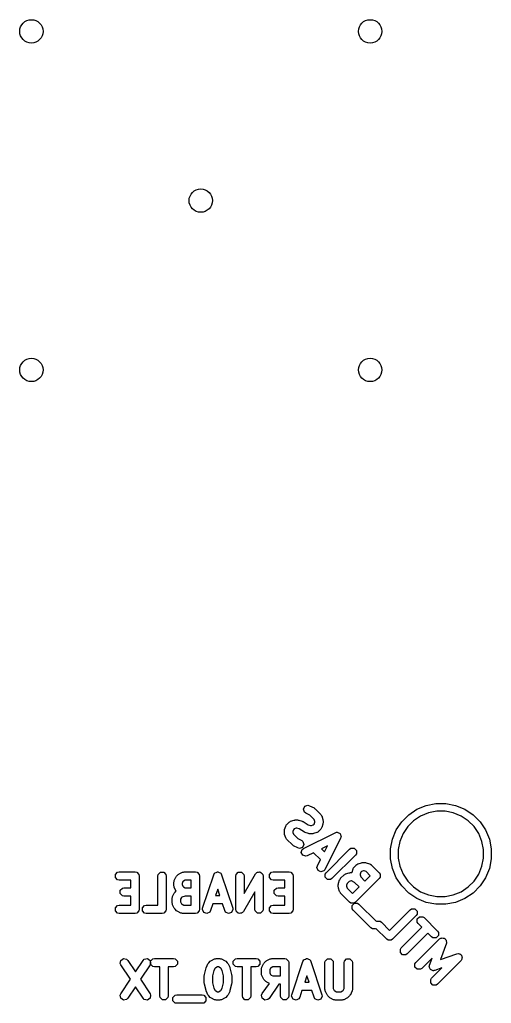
# Model space of a CAD drawing. Extents: x -2.52 to 2.01, y 0.39 to 3.93.
# Drawn here: x -2.037 to -1.758, y 3.344 to 3.925 of the extents above; entities that cross this region are included whole.
import ezdxf

# ---------------------------------------------------------------- set-up
doc = ezdxf.new("R2010")
doc.units = 0
doc.header["$MEASUREMENT"] = 0
doc.layers.add('BLACK', color=7, linetype='CONTINUOUS')

msp = doc.modelspace()

# ---------------------------------------------------------------- linework, layer by layer
at = {"layer": 'BLACK', "linetype": 'CONTINUOUS'}
for p, q in [((-1.86926, 3.45868), (-1.86842, 3.46037)), ((-1.86867, 3.45689), (-1.86926, 3.45868)), ((-1.86842, 3.46037), (-1.86663, 3.46096)), ((-1.86663, 3.46096), (-1.86571, 3.46071)), ((-1.86571, 3.46071), (-1.86306, 3.45938)), ((-1.86306, 3.45938), (-1.86274, 3.45914)), ((-1.86274, 3.45914), (-1.86242, 3.45892)), ((-1.86242, 3.45892), (-1.8591, 3.45561)), ((-1.80717, 3.45541), (-1.80229, 3.45867)), ((-1.80229, 3.45867), (-1.79687, 3.46092)), ((-1.79687, 3.46092), (-1.79112, 3.46206)), ((-1.79067, 3.45748), (-1.79554, 3.45651)), ((-1.79112, 3.46206), (-1.78526, 3.46206)), ((-1.78571, 3.45748), (-1.79067, 3.45748)), ((-1.78084, 3.45651), (-1.78571, 3.45748)), ((-1.78526, 3.46206), (-1.7795, 3.46092)), ((-1.7795, 3.46092), (-1.77408, 3.45867)), ((-1.77408, 3.45867), (-1.76921, 3.45541)), ((-1.8777, 3.45109), (-1.87736, 3.45128)), ((-1.87736, 3.45128), (-1.87703, 3.4515)), ((-1.87703, 3.4515), (-1.87697, 3.4515)), ((-1.87697, 3.4515), (-1.87687, 3.45156)), ((-1.87687, 3.45156), (-1.87488, 3.45222)), ((-1.87488, 3.45222), (-1.87449, 3.45227)), ((-1.87449, 3.45227), (-1.8741, 3.45235)), ((-1.8741, 3.45235), (-1.87277, 3.45235)), ((-1.87277, 3.45235), (-1.87239, 3.45227)), ((-1.87239, 3.45227), (-1.872, 3.45222)), ((-1.872, 3.45222), (-1.87001, 3.45156)), ((-1.87001, 3.45156), (-1.86977, 3.45143)), ((-1.86977, 3.45143), (-1.86952, 3.45134)), ((-1.86952, 3.45134), (-1.86644, 3.44949)), ((-1.86791, 3.45631), (-1.86867, 3.45689)), ((-1.86561, 3.45516), (-1.86791, 3.45631)), ((-1.86299, 3.45254), (-1.86561, 3.45516)), ((-1.86264, 3.45148), (-1.86299, 3.45254)), ((-1.86264, 3.45095), (-1.86264, 3.45148)), ((-1.8591, 3.45561), (-1.85903, 3.4555)), ((-1.85903, 3.4555), (-1.85898, 3.45548)), ((-1.85898, 3.45548), (-1.85879, 3.45514)), ((-1.85879, 3.45514), (-1.85857, 3.45481)), ((-1.85857, 3.45481), (-1.85857, 3.45475)), ((-1.85857, 3.45475), (-1.85851, 3.45465)), ((-1.85851, 3.45465), (-1.85785, 3.45266)), ((-1.85785, 3.45266), (-1.8578, 3.45227)), ((-1.8578, 3.45227), (-1.85772, 3.45188)), ((-1.85772, 3.45188), (-1.85772, 3.45055)), ((-1.81458, 3.44639), (-1.81132, 3.45127)), ((-1.81132, 3.45127), (-1.80717, 3.45541)), ((-1.80425, 3.45186), (-1.80776, 3.44835)), ((-1.80012, 3.45461), (-1.80425, 3.45186)), ((-1.79554, 3.45651), (-1.80012, 3.45461)), ((-1.77625, 3.45461), (-1.78084, 3.45651)), ((-1.77213, 3.45186), (-1.77625, 3.45461)), ((-1.76862, 3.44835), (-1.77213, 3.45186)), ((-1.76921, 3.45541), (-1.76506, 3.45127)), ((-1.76506, 3.45127), (-1.7618, 3.44639)), ((-1.88054, 3.44591), (-1.88046, 3.4463)), ((-1.88054, 3.44459), (-1.88054, 3.44591)), ((-1.88046, 3.4463), (-1.88041, 3.44669)), ((-1.88041, 3.44669), (-1.87975, 3.44868)), ((-1.87975, 3.44868), (-1.87969, 3.44879)), ((-1.87969, 3.44884), (-1.87947, 3.44917)), ((-1.87969, 3.44879), (-1.87969, 3.44884)), ((-1.87947, 3.44917), (-1.87927, 3.44951)), ((-1.87927, 3.44951), (-1.87922, 3.44954)), ((-1.87922, 3.44954), (-1.87915, 3.44964)), ((-1.87915, 3.44964), (-1.87783, 3.45097)), ((-1.87783, 3.45097), (-1.87772, 3.45104)), ((-1.87772, 3.45104), (-1.8777, 3.45109)), ((-1.87526, 3.44657), (-1.87562, 3.44551)), ((-1.87562, 3.44551), (-1.87562, 3.44499)), ((-1.87476, 3.44708), (-1.87526, 3.44657)), ((-1.8737, 3.44743), (-1.87476, 3.44708)), ((-1.87317, 3.44743), (-1.8737, 3.44743)), ((-1.87182, 3.44698), (-1.87317, 3.44743)), ((-1.86874, 3.44513), (-1.87182, 3.44698)), ((-1.86644, 3.44949), (-1.86508, 3.44904)), ((-1.86508, 3.44904), (-1.86456, 3.44904)), ((-1.86456, 3.44904), (-1.8635, 3.44939)), ((-1.8635, 3.44939), (-1.86299, 3.44989)), ((-1.86299, 3.44989), (-1.86264, 3.45095)), ((-1.86056, 3.44538), (-1.8609, 3.44518)), ((-1.86053, 3.44543), (-1.86056, 3.44538)), ((-1.86043, 3.4455), (-1.86053, 3.44543)), ((-1.8591, 3.44682), (-1.86043, 3.4455)), ((-1.85903, 3.44693), (-1.8591, 3.44682)), ((-1.85898, 3.44695), (-1.85903, 3.44693)), ((-1.85879, 3.4473), (-1.85898, 3.44695)), ((-1.85857, 3.44762), (-1.85879, 3.4473)), ((-1.85851, 3.44779), (-1.85857, 3.44768)), ((-1.85857, 3.44768), (-1.85857, 3.44762)), ((-1.85785, 3.44978), (-1.85851, 3.44779)), ((-1.8578, 3.45017), (-1.85785, 3.44978)), ((-1.85772, 3.45055), (-1.8578, 3.45017)), ((-1.81682, 3.44097), (-1.81458, 3.44639)), ((-1.80776, 3.44835), (-1.81052, 3.44422)), ((-1.76586, 3.44422), (-1.76862, 3.44835)), ((-1.7618, 3.44639), (-1.75956, 3.44097)), ((-1.88046, 3.4442), (-1.88054, 3.44459)), ((-1.88041, 3.44381), (-1.88046, 3.4442)), ((-1.87975, 3.44182), (-1.88041, 3.44381)), ((-1.87969, 3.44171), (-1.87975, 3.44182)), ((-1.87969, 3.44166), (-1.87969, 3.44171)), ((-1.87947, 3.44133), (-1.87969, 3.44166)), ((-1.87927, 3.44099), (-1.87947, 3.44133)), ((-1.87922, 3.44096), (-1.87927, 3.44099)), ((-1.87915, 3.44086), (-1.87922, 3.44096)), ((-1.87584, 3.43755), (-1.87915, 3.44086)), ((-1.87562, 3.44499), (-1.87526, 3.44393)), ((-1.87526, 3.44393), (-1.87264, 3.44131)), ((-1.87264, 3.44131), (-1.87035, 3.44016)), ((-1.87035, 3.44016), (-1.86959, 3.43957)), ((-1.86959, 3.43957), (-1.86899, 3.43779)), ((-1.86923, 3.43552), (-1.85067, 3.4448)), ((-1.86848, 3.44504), (-1.86874, 3.44513)), ((-1.86825, 3.4449), (-1.86848, 3.44504)), ((-1.86626, 3.44424), (-1.86825, 3.4449)), ((-1.86587, 3.44419), (-1.86626, 3.44424)), ((-1.86548, 3.44412), (-1.86587, 3.44419)), ((-1.86416, 3.44412), (-1.86548, 3.44412)), ((-1.86377, 3.44419), (-1.86416, 3.44412)), ((-1.86338, 3.44424), (-1.86377, 3.44419)), ((-1.86139, 3.4449), (-1.86338, 3.44424)), ((-1.86128, 3.44497), (-1.86139, 3.4449)), ((-1.86123, 3.44497), (-1.86128, 3.44497)), ((-1.8609, 3.44518), (-1.86123, 3.44497)), ((-1.84737, 3.4415), (-1.85665, 3.42294)), ((-1.85067, 3.4448), (-1.84975, 3.44505)), ((-1.84975, 3.44505), (-1.84957, 3.445)), ((-1.84957, 3.445), (-1.8494, 3.44505)), ((-1.8494, 3.44505), (-1.8487, 3.4447)), ((-1.8487, 3.4447), (-1.84796, 3.44446)), ((-1.84796, 3.44446), (-1.84788, 3.44429)), ((-1.84788, 3.44429), (-1.84772, 3.44421)), ((-1.84772, 3.44421), (-1.84747, 3.44347)), ((-1.84747, 3.44347), (-1.84712, 3.44277)), ((-1.84712, 3.44242), (-1.84737, 3.4415)), ((-1.84712, 3.44277), (-1.84718, 3.4426)), ((-1.84718, 3.4426), (-1.84712, 3.44242)), ((-1.81797, 3.43522), (-1.81682, 3.44097)), ((-1.81242, 3.43963), (-1.81339, 3.43477)), ((-1.81052, 3.44422), (-1.81242, 3.43963)), ((-1.76396, 3.43963), (-1.76586, 3.44422)), ((-1.76299, 3.43477), (-1.76396, 3.43963)), ((-1.75956, 3.44097), (-1.75841, 3.43522)), ((-1.87551, 3.43733), (-1.87584, 3.43755)), ((-1.8752, 3.43708), (-1.87551, 3.43733)), ((-1.87255, 3.43576), (-1.8752, 3.43708)), ((-1.87162, 3.43551), (-1.87255, 3.43576)), ((-1.86984, 3.4361), (-1.87162, 3.43551)), ((-1.87059, 3.43315), (-1.86999, 3.43493)), ((-1.86999, 3.43493), (-1.86923, 3.43552)), ((-1.86899, 3.43779), (-1.86984, 3.4361)), ((-1.85508, 3.4371), (-1.85868, 3.4353)), ((-1.85868, 3.4353), (-1.85688, 3.4335)), ((-1.85688, 3.4335), (-1.85508, 3.4371)), ((-1.85595, 3.42114), (-1.84203, 3.43506)), ((-1.84203, 3.43506), (-1.84124, 3.43559)), ((-1.84124, 3.43559), (-1.83935, 3.43559)), ((-1.83935, 3.43559), (-1.83802, 3.43426)), ((-1.83802, 3.43426), (-1.83802, 3.43238)), ((-1.81797, 3.43477), (-1.81797, 3.43522)), ((-1.81797, 3.42935), (-1.81797, 3.43477)), ((-1.81339, 3.43477), (-1.81339, 3.4298)), ((-1.76299, 3.4298), (-1.76299, 3.43477)), ((-1.75841, 3.43522), (-1.75841, 3.42935)), ((-1.86975, 3.43146), (-1.87059, 3.43315)), ((-1.86796, 3.43087), (-1.86975, 3.43146)), ((-1.86703, 3.43112), (-1.86796, 3.43087)), ((-1.86332, 3.43298), (-1.86703, 3.43112)), ((-1.8592, 3.42886), (-1.86332, 3.43298)), ((-1.86105, 3.42514), (-1.8592, 3.42886)), ((-1.83855, 3.43158), (-1.85247, 3.41766)), ((-1.83802, 3.43238), (-1.83855, 3.43158)), ((-1.81682, 3.4236), (-1.81797, 3.42935)), ((-1.81339, 3.4298), (-1.81242, 3.42493)), ((-1.76396, 3.42493), (-1.76299, 3.4298)), ((-1.75841, 3.42935), (-1.75956, 3.4236)), ((-1.86131, 3.42421), (-1.86105, 3.42514)), ((-1.86071, 3.42243), (-1.86131, 3.42421)), ((-1.85903, 3.42159), (-1.86071, 3.42243)), ((-1.85724, 3.42218), (-1.85903, 3.42159)), ((-1.85665, 3.42294), (-1.85724, 3.42218)), ((-1.84064, 3.4215), (-1.83998, 3.42349)), ((-1.83998, 3.42349), (-1.83992, 3.4236)), ((-1.83992, 3.42366), (-1.8397, 3.42398)), ((-1.83992, 3.4236), (-1.83992, 3.42366)), ((-1.8397, 3.42398), (-1.8395, 3.42433)), ((-1.8395, 3.42433), (-1.83945, 3.42435)), ((-1.83945, 3.42435), (-1.83938, 3.42445)), ((-1.83938, 3.42445), (-1.83806, 3.42578)), ((-1.83806, 3.42578), (-1.83796, 3.42585)), ((-1.83796, 3.42585), (-1.83793, 3.4259)), ((-1.83793, 3.4259), (-1.83759, 3.42609)), ((-1.83759, 3.42609), (-1.83726, 3.42631)), ((-1.83726, 3.42631), (-1.8372, 3.42631)), ((-1.8372, 3.42631), (-1.8371, 3.42637)), ((-1.8371, 3.42637), (-1.83511, 3.42704)), ((-1.83511, 3.42704), (-1.83472, 3.42709)), ((-1.83393, 3.42224), (-1.83499, 3.42189)), ((-1.83472, 3.42709), (-1.83433, 3.42716)), ((-1.83433, 3.42716), (-1.833, 3.42716)), ((-1.8334, 3.42224), (-1.83393, 3.42224)), ((-1.83234, 3.42189), (-1.8334, 3.42224)), ((-1.833, 3.42716), (-1.83262, 3.42709)), ((-1.83262, 3.42709), (-1.83223, 3.42704)), ((-1.83223, 3.42704), (-1.83024, 3.42637)), ((-1.83024, 3.42637), (-1.83013, 3.42631)), ((-1.83013, 3.42631), (-1.83007, 3.42631)), ((-1.83007, 3.42631), (-1.82975, 3.42609)), ((-1.82975, 3.42609), (-1.8294, 3.4259)), ((-1.8294, 3.4259), (-1.82938, 3.42585)), ((-1.82938, 3.42585), (-1.82928, 3.42578)), ((-1.82928, 3.42578), (-1.82464, 3.42114)), ((-1.81458, 3.41818), (-1.81682, 3.4236)), ((-1.81242, 3.42493), (-1.81052, 3.42035)), ((-1.76586, 3.42035), (-1.76396, 3.42493)), ((-1.75956, 3.4236), (-1.7618, 3.41818)), ((-1.98033, 3.42014), (-1.97899, 3.42147)), ((-1.98033, 3.41826), (-1.98033, 3.42014)), ((-1.97899, 3.41693), (-1.98033, 3.41826)), ((-1.97899, 3.42147), (-1.97805, 3.42166)), ((-1.97805, 3.41674), (-1.97899, 3.41693)), ((-1.97805, 3.42166), (-1.96868, 3.42166)), ((-1.97114, 3.41674), (-1.97805, 3.41674)), ((-1.97114, 3.41229), (-1.97114, 3.41674)), ((-1.96868, 3.42166), (-1.96774, 3.42147)), ((-1.96774, 3.42147), (-1.96641, 3.42014)), ((-1.96641, 3.42014), (-1.96622, 3.4192)), ((-1.96622, 3.4192), (-1.96622, 3.39952)), ((-1.9552, 3.4192), (-1.95502, 3.42014)), ((-1.9552, 3.40198), (-1.9552, 3.4192)), ((-1.95502, 3.42014), (-1.95368, 3.42147)), ((-1.95368, 3.42147), (-1.9518, 3.42147)), ((-1.9518, 3.42147), (-1.95047, 3.42014)), ((-1.95047, 3.42014), (-1.95028, 3.4192)), ((-1.95028, 3.4192), (-1.95028, 3.39952)), ((-1.94572, 3.41601), (-1.94564, 3.41639)), ((-1.94564, 3.41639), (-1.9456, 3.41643)), ((-1.9456, 3.41643), (-1.94557, 3.41655)), ((-1.94557, 3.41655), (-1.94463, 3.41843)), ((-1.94463, 3.41843), (-1.94439, 3.41874)), ((-1.94439, 3.41874), (-1.94417, 3.41907)), ((-1.94417, 3.41907), (-1.94323, 3.42)), ((-1.94323, 3.42), (-1.94291, 3.42022)), ((-1.94291, 3.42022), (-1.94259, 3.42046)), ((-1.94259, 3.42046), (-1.94072, 3.4214)), ((-1.94072, 3.4214), (-1.9406, 3.42143)), ((-1.9406, 3.42143), (-1.94056, 3.42147)), ((-1.94056, 3.42147), (-1.94017, 3.42155)), ((-1.94017, 3.42155), (-1.93979, 3.42165)), ((-1.93904, 3.41674), (-1.94004, 3.41624)), ((-1.93979, 3.42165), (-1.93974, 3.42164)), ((-1.93974, 3.42164), (-1.93962, 3.42166)), ((-1.93962, 3.42166), (-1.93306, 3.42166)), ((-1.93552, 3.41674), (-1.93904, 3.41674)), ((-1.93552, 3.41229), (-1.93552, 3.41674)), ((-1.93306, 3.42166), (-1.93212, 3.42147)), ((-1.93212, 3.42147), (-1.93078, 3.42014)), ((-1.93078, 3.42014), (-1.9306, 3.4192)), ((-1.9306, 3.4192), (-1.9306, 3.39952)), ((-1.92883, 3.40029), (-1.92227, 3.41998)), ((-1.92227, 3.41998), (-1.92179, 3.42081)), ((-1.92179, 3.42081), (-1.92163, 3.42089)), ((-1.92163, 3.42089), (-1.92155, 3.42106)), ((-1.92155, 3.42106), (-1.92081, 3.42131)), ((-1.92081, 3.42131), (-1.92011, 3.42165)), ((-1.92011, 3.42165), (-1.91993, 3.4216)), ((-1.91993, 3.4216), (-1.91976, 3.42165)), ((-1.91976, 3.42165), (-1.91906, 3.42131)), ((-1.91906, 3.42131), (-1.91832, 3.42106)), ((-1.91832, 3.42106), (-1.91824, 3.42089)), ((-1.91824, 3.42089), (-1.91808, 3.42081)), ((-1.91808, 3.42081), (-1.9176, 3.41998)), ((-1.9176, 3.41998), (-1.91104, 3.40029)), ((-1.90927, 3.4192), (-1.90908, 3.42014)), ((-1.90927, 3.39952), (-1.90927, 3.4192)), ((-1.90908, 3.42014), (-1.90775, 3.42147)), ((-1.90775, 3.42147), (-1.90587, 3.42147)), ((-1.90587, 3.42147), (-1.90454, 3.42014)), ((-1.90454, 3.42014), (-1.90435, 3.4192)), ((-1.90435, 3.40878), (-1.8977, 3.42042)), ((-1.90435, 3.4192), (-1.90435, 3.40878)), ((-1.8977, 3.42042), (-1.89707, 3.42115)), ((-1.89707, 3.42115), (-1.89674, 3.42123)), ((-1.89674, 3.42123), (-1.8965, 3.42147)), ((-1.8965, 3.42147), (-1.89587, 3.42147)), ((-1.89587, 3.42147), (-1.89525, 3.42164)), ((-1.89525, 3.42164), (-1.89496, 3.42147)), ((-1.89496, 3.42147), (-1.89462, 3.42147)), ((-1.89462, 3.42147), (-1.89417, 3.42102)), ((-1.89417, 3.42102), (-1.89362, 3.42071)), ((-1.89362, 3.42071), (-1.89353, 3.42038)), ((-1.89353, 3.42038), (-1.89329, 3.42014)), ((-1.89329, 3.42014), (-1.8931, 3.4192)), ((-1.8931, 3.4192), (-1.8931, 3.39952)), ((-1.8894, 3.42014), (-1.88807, 3.42147)), ((-1.8894, 3.41826), (-1.8894, 3.42014)), ((-1.88807, 3.41693), (-1.8894, 3.41826)), ((-1.88807, 3.42147), (-1.88713, 3.42166)), ((-1.88713, 3.41674), (-1.88807, 3.41693)), ((-1.88713, 3.42166), (-1.87775, 3.42166)), ((-1.88021, 3.41674), (-1.88713, 3.41674)), ((-1.88021, 3.41229), (-1.88021, 3.41674)), ((-1.87775, 3.42166), (-1.87681, 3.42147)), ((-1.87681, 3.42147), (-1.87548, 3.42014)), ((-1.87548, 3.42014), (-1.87529, 3.4192)), ((-1.87529, 3.4192), (-1.87529, 3.39952)), ((-1.85649, 3.42034), (-1.85595, 3.42114)), ((-1.85649, 3.41846), (-1.85649, 3.42034)), ((-1.85516, 3.41713), (-1.85649, 3.41846)), ((-1.85327, 3.41713), (-1.85516, 3.41713)), ((-1.85247, 3.41766), (-1.85327, 3.41713)), ((-1.84859, 3.41488), (-1.84793, 3.41686)), ((-1.84793, 3.41686), (-1.84787, 3.41697)), ((-1.84787, 3.41703), (-1.84765, 3.41736)), ((-1.84787, 3.41697), (-1.84787, 3.41703)), ((-1.84765, 3.41736), (-1.84746, 3.4177)), ((-1.84746, 3.4177), (-1.84741, 3.41772)), ((-1.84741, 3.41772), (-1.84734, 3.41783)), ((-1.84734, 3.41783), (-1.84535, 3.41981)), ((-1.84535, 3.41981), (-1.84525, 3.41988)), ((-1.84525, 3.41988), (-1.84522, 3.41993)), ((-1.84522, 3.41993), (-1.84488, 3.42013)), ((-1.84488, 3.42013), (-1.84455, 3.42035)), ((-1.84455, 3.42035), (-1.84449, 3.42035)), ((-1.84449, 3.42035), (-1.84439, 3.42041)), ((-1.84439, 3.42041), (-1.8424, 3.42107)), ((-1.8424, 3.42107), (-1.84201, 3.42112)), ((-1.84201, 3.42112), (-1.84162, 3.4212)), ((-1.84162, 3.4212), (-1.84068, 3.4212)), ((-1.84068, 3.4212), (-1.84064, 3.4215)), ((-1.82464, 3.41766), (-1.83855, 3.40374)), ((-1.83549, 3.42139), (-1.83585, 3.42033)), ((-1.83585, 3.42033), (-1.83585, 3.4198)), ((-1.83585, 3.4198), (-1.83549, 3.41874)), ((-1.83499, 3.42189), (-1.83549, 3.42139)), ((-1.83549, 3.41874), (-1.833, 3.41625)), ((-1.833, 3.41625), (-1.82986, 3.4194)), ((-1.82986, 3.4194), (-1.83234, 3.42189)), ((-1.82464, 3.42114), (-1.8241, 3.42034)), ((-1.8241, 3.41846), (-1.82464, 3.41766)), ((-1.8241, 3.42034), (-1.8241, 3.42034)), ((-1.8241, 3.42034), (-1.8241, 3.41846)), ((-1.81132, 3.4133), (-1.81458, 3.41818)), ((-1.81052, 3.42035), (-1.80776, 3.41622)), ((-1.76862, 3.41622), (-1.76586, 3.42035)), ((-1.7618, 3.41818), (-1.76506, 3.4133)), ((-1.97751, 3.41077), (-1.97618, 3.4121)), ((-1.97751, 3.40888), (-1.97751, 3.41077)), ((-1.97618, 3.4121), (-1.97524, 3.41229)), ((-1.97524, 3.41229), (-1.97114, 3.41229)), ((-1.94583, 3.41545), (-1.94581, 3.41557)), ((-1.94583, 3.41358), (-1.94583, 3.41545)), ((-1.94581, 3.41346), (-1.94583, 3.41358)), ((-1.94582, 3.41563), (-1.94572, 3.41601)), ((-1.94581, 3.41557), (-1.94582, 3.41563)), ((-1.94582, 3.4134), (-1.94581, 3.41346)), ((-1.94572, 3.41302), (-1.94582, 3.4134)), ((-1.94564, 3.41263), (-1.94572, 3.41302)), ((-1.9456, 3.41259), (-1.94564, 3.41263)), ((-1.94557, 3.41248), (-1.9456, 3.41259)), ((-1.94463, 3.4106), (-1.94557, 3.41248)), ((-1.94444, 3.41036), (-1.94463, 3.4106)), ((-1.94041, 3.41587), (-1.94091, 3.41487)), ((-1.94091, 3.41487), (-1.94091, 3.41416)), ((-1.94091, 3.41416), (-1.94041, 3.41316)), ((-1.94004, 3.41624), (-1.94041, 3.41587)), ((-1.94041, 3.41316), (-1.94004, 3.41279)), ((-1.94004, 3.41279), (-1.93904, 3.41229)), ((-1.93904, 3.41229), (-1.93552, 3.41229)), ((-1.91993, 3.41142), (-1.92121, 3.4076)), ((-1.91866, 3.4076), (-1.91993, 3.41142)), ((-1.88659, 3.41077), (-1.88526, 3.4121)), ((-1.88659, 3.40888), (-1.88659, 3.41077)), ((-1.88526, 3.4121), (-1.88431, 3.41229)), ((-1.88431, 3.41229), (-1.88021, 3.41229)), ((-1.84872, 3.4141), (-1.84864, 3.41448)), ((-1.84872, 3.41277), (-1.84872, 3.4141)), ((-1.84864, 3.41239), (-1.84872, 3.41277)), ((-1.84864, 3.41448), (-1.84859, 3.41488)), ((-1.84859, 3.41199), (-1.84864, 3.41239)), ((-1.84793, 3.41001), (-1.84859, 3.41199)), ((-1.84345, 3.41476), (-1.8438, 3.4137)), ((-1.8438, 3.4137), (-1.8438, 3.41317)), ((-1.8438, 3.41317), (-1.84345, 3.41211)), ((-1.84228, 3.41592), (-1.84345, 3.41476)), ((-1.84345, 3.41211), (-1.84029, 3.40896)), ((-1.84122, 3.41628), (-1.84228, 3.41592)), ((-1.84088, 3.41628), (-1.84122, 3.41628)), ((-1.8391, 3.41539), (-1.84088, 3.41628)), ((-1.84029, 3.40896), (-1.83648, 3.41277)), ((-1.83648, 3.41277), (-1.8391, 3.41539)), ((-1.80717, 3.40915), (-1.81132, 3.4133)), ((-1.80776, 3.41622), (-1.80425, 3.41271)), ((-1.80425, 3.41271), (-1.80012, 3.40995)), ((-1.77625, 3.40995), (-1.77213, 3.41271)), ((-1.77213, 3.41271), (-1.76862, 3.41622)), ((-1.76506, 3.4133), (-1.76921, 3.40915)), ((-1.97618, 3.40755), (-1.97751, 3.40888)), ((-1.97524, 3.40737), (-1.97618, 3.40755)), ((-1.97114, 3.40737), (-1.97524, 3.40737)), ((-1.97114, 3.40198), (-1.97114, 3.40737)), ((-1.94677, 3.40608), (-1.94674, 3.4062)), ((-1.94677, 3.40326), (-1.94677, 3.40608)), ((-1.94676, 3.40625), (-1.94666, 3.40663)), ((-1.94674, 3.4062), (-1.94676, 3.40625)), ((-1.94666, 3.40663), (-1.94658, 3.40702)), ((-1.94658, 3.40702), (-1.94654, 3.40706)), ((-1.94654, 3.40706), (-1.94651, 3.40718)), ((-1.94651, 3.40718), (-1.94557, 3.40905)), ((-1.94557, 3.40905), (-1.94533, 3.40936)), ((-1.94533, 3.40936), (-1.94511, 3.40969)), ((-1.94511, 3.40969), (-1.94444, 3.41036)), ((-1.94135, 3.40649), (-1.94185, 3.4055)), ((-1.94185, 3.4055), (-1.94185, 3.40385)), ((-1.9411, 3.40674), (-1.94135, 3.40649)), ((-1.93922, 3.40737), (-1.9411, 3.40674)), ((-1.93552, 3.40737), (-1.93922, 3.40737)), ((-1.93552, 3.40198), (-1.93552, 3.40737)), ((-1.92121, 3.4076), (-1.91866, 3.4076)), ((-1.89802, 3.40993), (-1.90467, 3.39829)), ((-1.89802, 3.39952), (-1.89802, 3.40993)), ((-1.88526, 3.40755), (-1.88659, 3.40888)), ((-1.88431, 3.40737), (-1.88526, 3.40755)), ((-1.88021, 3.40737), (-1.88431, 3.40737)), ((-1.88021, 3.40198), (-1.88021, 3.40737)), ((-1.84787, 3.4099), (-1.84793, 3.41001)), ((-1.84787, 3.40984), (-1.84787, 3.4099)), ((-1.84765, 3.40951), (-1.84787, 3.40984)), ((-1.84746, 3.40917), (-1.84765, 3.40951)), ((-1.84741, 3.40915), (-1.84746, 3.40917)), ((-1.84734, 3.40904), (-1.84741, 3.40915)), ((-1.84203, 3.40374), (-1.84734, 3.40904)), ((-1.80229, 3.4059), (-1.80717, 3.40915)), ((-1.79687, 3.40365), (-1.80229, 3.4059)), ((-1.80012, 3.40995), (-1.79554, 3.40805)), ((-1.79554, 3.40805), (-1.79067, 3.40709)), ((-1.79067, 3.40709), (-1.78571, 3.40709)), ((-1.78571, 3.40709), (-1.78084, 3.40805)), ((-1.78084, 3.40805), (-1.77625, 3.40995)), ((-1.77408, 3.4059), (-1.7795, 3.40365)), ((-1.76921, 3.40915), (-1.77408, 3.4059)), ((-1.98033, 3.40046), (-1.97899, 3.40179)), ((-1.98033, 3.39857), (-1.98033, 3.40046)), ((-1.97899, 3.40179), (-1.97805, 3.40198)), ((-1.97805, 3.40198), (-1.97114, 3.40198)), ((-1.96622, 3.39952), (-1.96641, 3.39857)), ((-1.96439, 3.40046), (-1.96306, 3.40179)), ((-1.96439, 3.39857), (-1.96439, 3.40046)), ((-1.96306, 3.40179), (-1.96212, 3.40198)), ((-1.96212, 3.40198), (-1.9552, 3.40198)), ((-1.95028, 3.39952), (-1.95047, 3.39857)), ((-1.94674, 3.40314), (-1.94677, 3.40326)), ((-1.94676, 3.40309), (-1.94674, 3.40314)), ((-1.94666, 3.40271), (-1.94676, 3.40309)), ((-1.94658, 3.40232), (-1.94666, 3.40271)), ((-1.94654, 3.40228), (-1.94658, 3.40232)), ((-1.94651, 3.40216), (-1.94654, 3.40228)), ((-1.94557, 3.40029), (-1.94651, 3.40216)), ((-1.94533, 3.39998), (-1.94557, 3.40029)), ((-1.94511, 3.39965), (-1.94533, 3.39998)), ((-1.94417, 3.39871), (-1.94511, 3.39965)), ((-1.94185, 3.40385), (-1.94135, 3.40285)), ((-1.94135, 3.40285), (-1.94097, 3.40248)), ((-1.94097, 3.40248), (-1.93998, 3.40198)), ((-1.93998, 3.40198), (-1.93552, 3.40198)), ((-1.9306, 3.39952), (-1.93078, 3.39857)), ((-1.92895, 3.39934), (-1.92883, 3.40029)), ((-1.92811, 3.39766), (-1.92895, 3.39934)), ((-1.92285, 3.40268), (-1.92416, 3.39874)), ((-1.91702, 3.40268), (-1.92285, 3.40268)), ((-1.91571, 3.39874), (-1.91702, 3.40268)), ((-1.91092, 3.39934), (-1.91176, 3.39766)), ((-1.91104, 3.40029), (-1.91092, 3.39934)), ((-1.90908, 3.39857), (-1.90927, 3.39952)), ((-1.89784, 3.39857), (-1.89802, 3.39952)), ((-1.8931, 3.39952), (-1.89329, 3.39857)), ((-1.8894, 3.40046), (-1.88807, 3.40179)), ((-1.8894, 3.39857), (-1.8894, 3.40046)), ((-1.88807, 3.40179), (-1.88713, 3.40198)), ((-1.88713, 3.40198), (-1.88021, 3.40198)), ((-1.87529, 3.39952), (-1.87548, 3.39857)), ((-1.84124, 3.40321), (-1.84203, 3.40374)), ((-1.83935, 3.40321), (-1.84124, 3.40321)), ((-1.84058, 3.40178), (-1.83925, 3.40311)), ((-1.84058, 3.3999), (-1.84058, 3.40178)), ((-1.84005, 3.3991), (-1.84058, 3.3999)), ((-1.82944, 3.3885), (-1.84005, 3.3991)), ((-1.83855, 3.40374), (-1.83935, 3.40321)), ((-1.83925, 3.40311), (-1.83736, 3.40311)), ((-1.83736, 3.40311), (-1.83657, 3.40258)), ((-1.83657, 3.40258), (-1.82624, 3.39226)), ((-1.81842, 3.38709), (-1.80624, 3.39927)), ((-1.80624, 3.39927), (-1.80544, 3.3998)), ((-1.80544, 3.3998), (-1.80356, 3.3998)), ((-1.80356, 3.3998), (-1.80223, 3.39847)), ((-1.79112, 3.40251), (-1.79687, 3.40365)), ((-1.78526, 3.40251), (-1.79112, 3.40251)), ((-1.7795, 3.40365), (-1.78526, 3.40251)), ((-1.97899, 3.39724), (-1.98033, 3.39857)), ((-1.97805, 3.39705), (-1.97899, 3.39724)), ((-1.96868, 3.39705), (-1.97805, 3.39705)), ((-1.96774, 3.39724), (-1.96868, 3.39705)), ((-1.96641, 3.39857), (-1.96774, 3.39724)), ((-1.96306, 3.39724), (-1.96439, 3.39857)), ((-1.96212, 3.39705), (-1.96306, 3.39724)), ((-1.95274, 3.39705), (-1.96212, 3.39705)), ((-1.9518, 3.39724), (-1.95274, 3.39705)), ((-1.95047, 3.39857), (-1.9518, 3.39724)), ((-1.94384, 3.39849), (-1.94417, 3.39871)), ((-1.94353, 3.39825), (-1.94384, 3.39849)), ((-1.94166, 3.39731), (-1.94353, 3.39825)), ((-1.94154, 3.39728), (-1.94166, 3.39731)), ((-1.9415, 3.39724), (-1.94154, 3.39728)), ((-1.94111, 3.39717), (-1.9415, 3.39724)), ((-1.94073, 3.39706), (-1.94111, 3.39717)), ((-1.94068, 3.39708), (-1.94073, 3.39706)), ((-1.94056, 3.39705), (-1.94068, 3.39708)), ((-1.93306, 3.39705), (-1.94056, 3.39705)), ((-1.93212, 3.39724), (-1.93306, 3.39705)), ((-1.93078, 3.39857), (-1.93212, 3.39724)), ((-1.92632, 3.39706), (-1.92811, 3.39766)), ((-1.92464, 3.3979), (-1.92632, 3.39706)), ((-1.92416, 3.39874), (-1.92464, 3.3979)), ((-1.91523, 3.3979), (-1.91571, 3.39874)), ((-1.91355, 3.39706), (-1.91523, 3.3979)), ((-1.91176, 3.39766), (-1.91355, 3.39706)), ((-1.90885, 3.39833), (-1.90908, 3.39857)), ((-1.90876, 3.39801), (-1.90885, 3.39833)), ((-1.9082, 3.39769), (-1.90876, 3.39801)), ((-1.90775, 3.39724), (-1.9082, 3.39769)), ((-1.90741, 3.39724), (-1.90775, 3.39724)), ((-1.90712, 3.39707), (-1.90741, 3.39724)), ((-1.90651, 3.39724), (-1.90712, 3.39707)), ((-1.90587, 3.39724), (-1.90651, 3.39724)), ((-1.90563, 3.39748), (-1.90587, 3.39724)), ((-1.9053, 3.39757), (-1.90563, 3.39748)), ((-1.90467, 3.39829), (-1.9053, 3.39757)), ((-1.8965, 3.39724), (-1.89784, 3.39857)), ((-1.89462, 3.39724), (-1.8965, 3.39724)), ((-1.89329, 3.39857), (-1.89462, 3.39724)), ((-1.88807, 3.39724), (-1.8894, 3.39857)), ((-1.88713, 3.39705), (-1.88807, 3.39724)), ((-1.87775, 3.39705), (-1.88713, 3.39705)), ((-1.87681, 3.39724), (-1.87775, 3.39705)), ((-1.87548, 3.39857), (-1.87681, 3.39724)), ((-1.80276, 3.39579), (-1.81668, 3.38187)), ((-1.80223, 3.39659), (-1.80276, 3.39579)), ((-1.80223, 3.39847), (-1.80223, 3.39659)), ((-1.80214, 3.39383), (-1.8008, 3.39516)), ((-1.80214, 3.39195), (-1.80214, 3.39383)), ((-1.8008, 3.39516), (-1.79892, 3.39516)), ((-1.79892, 3.39516), (-1.79812, 3.39463)), ((-1.79812, 3.39463), (-1.79017, 3.38667)), ((-1.82864, 3.38796), (-1.82944, 3.3885)), ((-1.82676, 3.38796), (-1.82864, 3.38796)), ((-1.82651, 3.38821), (-1.82676, 3.38796)), ((-1.82016, 3.38187), (-1.82651, 3.38821)), ((-1.82624, 3.39226), (-1.82599, 3.39251)), ((-1.82599, 3.39251), (-1.82411, 3.39251)), ((-1.82411, 3.39251), (-1.82331, 3.39198)), ((-1.82331, 3.39198), (-1.81842, 3.38709)), ((-1.81154, 3.37673), (-1.79936, 3.38891)), ((-1.8016, 3.39115), (-1.80214, 3.39195)), ((-1.79936, 3.38891), (-1.8016, 3.39115)), ((-1.81936, 3.38133), (-1.82016, 3.38187)), ((-1.81668, 3.38187), (-1.81748, 3.38133)), ((-1.79589, 3.38543), (-1.80806, 3.37325)), ((-1.80293, 3.36811), (-1.78901, 3.38203)), ((-1.79365, 3.38319), (-1.79589, 3.38543)), ((-1.79285, 3.38266), (-1.79365, 3.38319)), ((-1.79097, 3.38266), (-1.79285, 3.38266)), ((-1.78963, 3.38399), (-1.79097, 3.38266)), ((-1.79017, 3.38667), (-1.78963, 3.38587)), ((-1.78963, 3.38587), (-1.78963, 3.38399)), ((-1.78901, 3.38203), (-1.78821, 3.38257)), ((-1.78821, 3.38257), (-1.78777, 3.38257)), ((-1.78777, 3.38257), (-1.78738, 3.38275)), ((-1.78738, 3.38275), (-1.78687, 3.38257)), ((-1.78687, 3.38257), (-1.78633, 3.38257)), ((-1.78633, 3.38257), (-1.78602, 3.38226)), ((-1.78602, 3.38226), (-1.78561, 3.38211)), ((-1.78561, 3.38211), (-1.78538, 3.38162)), ((-1.78538, 3.38162), (-1.78499, 3.38123)), ((-1.81748, 3.38133), (-1.81936, 3.38133)), ((-1.81748, 3.38133), (-1.81748, 3.38133)), ((-1.81208, 3.37593), (-1.81154, 3.37673)), ((-1.81208, 3.37405), (-1.81208, 3.37593)), ((-1.78496, 3.37945), (-1.78846, 3.36983)), ((-1.78499, 3.38123), (-1.78499, 3.3808)), ((-1.78499, 3.3808), (-1.78481, 3.3804)), ((-1.78481, 3.3804), (-1.78496, 3.37945)), ((-1.9771, 3.36939), (-1.97553, 3.37043)), ((-1.97553, 3.37043), (-1.97368, 3.37006)), ((-1.97368, 3.37006), (-1.97301, 3.36938)), ((-1.96398, 3.36938), (-1.9633, 3.37006)), ((-1.9633, 3.37006), (-1.96145, 3.37043)), ((-1.96145, 3.37043), (-1.95988, 3.36939)), ((-1.95952, 3.36896), (-1.95818, 3.37029)), ((-1.95818, 3.37029), (-1.95724, 3.37048)), ((-1.95724, 3.37048), (-1.94599, 3.37048)), ((-1.94599, 3.37048), (-1.94505, 3.37029)), ((-1.94505, 3.37029), (-1.94372, 3.36896)), ((-1.92366, 3.36928), (-1.92178, 3.37022)), ((-1.92178, 3.37022), (-1.92167, 3.37025)), ((-1.92167, 3.37025), (-1.92163, 3.37029)), ((-1.92163, 3.37029), (-1.92124, 3.37037)), ((-1.92124, 3.37037), (-1.92086, 3.37047)), ((-1.92086, 3.37047), (-1.92081, 3.37046)), ((-1.92081, 3.37046), (-1.92068, 3.37048)), ((-1.92068, 3.37048), (-1.91881, 3.37048)), ((-1.91881, 3.37048), (-1.91869, 3.37046)), ((-1.91869, 3.37046), (-1.91864, 3.37047)), ((-1.91864, 3.37047), (-1.91826, 3.37037)), ((-1.91826, 3.37037), (-1.91787, 3.37029)), ((-1.91787, 3.37029), (-1.91783, 3.37025)), ((-1.91783, 3.37025), (-1.91771, 3.37022)), ((-1.91771, 3.37022), (-1.91583, 3.36928)), ((-1.91077, 3.36896), (-1.90944, 3.37029)), ((-1.90944, 3.37029), (-1.9085, 3.37048)), ((-1.9085, 3.37048), (-1.89725, 3.37048)), ((-1.89725, 3.37048), (-1.89631, 3.37029)), ((-1.89631, 3.37029), (-1.89498, 3.36896)), ((-1.89085, 3.36928), (-1.88898, 3.37022)), ((-1.88898, 3.37022), (-1.88886, 3.37025)), ((-1.88886, 3.37025), (-1.88882, 3.37029)), ((-1.88882, 3.37029), (-1.88843, 3.37037)), ((-1.88843, 3.37037), (-1.88805, 3.37047)), ((-1.88805, 3.37047), (-1.888, 3.37046)), ((-1.888, 3.37046), (-1.88788, 3.37048)), ((-1.88788, 3.37048), (-1.88038, 3.37048)), ((-1.88038, 3.37048), (-1.87944, 3.37029)), ((-1.87944, 3.37029), (-1.8781, 3.36896)), ((-1.86895, 3.36971), (-1.86887, 3.36988)), ((-1.86887, 3.36988), (-1.86813, 3.37012)), ((-1.86813, 3.37012), (-1.86743, 3.37047)), ((-1.86743, 3.37047), (-1.86725, 3.37042)), ((-1.86725, 3.37042), (-1.86708, 3.37047)), ((-1.86708, 3.37047), (-1.86638, 3.37012)), ((-1.86638, 3.37012), (-1.86564, 3.36988)), ((-1.86564, 3.36988), (-1.86556, 3.36971)), ((-1.8564, 3.36896), (-1.85507, 3.37029)), ((-1.85507, 3.37029), (-1.85319, 3.37029)), ((-1.85319, 3.37029), (-1.85186, 3.36896)), ((-1.84515, 3.36896), (-1.84382, 3.37029)), ((-1.84382, 3.37029), (-1.84194, 3.37029)), ((-1.84194, 3.37029), (-1.84061, 3.36896)), ((-1.81075, 3.37272), (-1.81208, 3.37405)), ((-1.80886, 3.37272), (-1.81075, 3.37272)), ((-1.80806, 3.37325), (-1.80886, 3.37272)), ((-1.79337, 3.37071), (-1.79945, 3.36463)), ((-1.79488, 3.36655), (-1.79337, 3.37071)), ((-1.78846, 3.36983), (-1.77883, 3.37333)), ((-1.77883, 3.37333), (-1.77788, 3.37347)), ((-1.77788, 3.37347), (-1.77748, 3.37329)), ((-1.77748, 3.37329), (-1.77705, 3.37329)), ((-1.77705, 3.37329), (-1.77666, 3.3729)), ((-1.77666, 3.3729), (-1.77617, 3.37268)), ((-1.77572, 3.37007), (-1.77625, 3.36927)), ((-1.77617, 3.37268), (-1.77602, 3.37226)), ((-1.77602, 3.37226), (-1.77572, 3.37196)), ((-1.77572, 3.37196), (-1.77572, 3.37141)), ((-1.77572, 3.37141), (-1.77553, 3.37091)), ((-1.77553, 3.37091), (-1.77572, 3.37051)), ((-1.77572, 3.37051), (-1.77572, 3.37007)), ((-1.97747, 3.36754), (-1.9771, 3.36939)), ((-1.9771, 3.36665), (-1.97747, 3.36754)), ((-1.97145, 3.35818), (-1.9771, 3.36665)), ((-1.97301, 3.36938), (-1.96849, 3.36261)), ((-1.96849, 3.36261), (-1.96398, 3.36938)), ((-1.95988, 3.36665), (-1.96553, 3.35818)), ((-1.95988, 3.36939), (-1.95952, 3.36754)), ((-1.95952, 3.36754), (-1.95988, 3.36665)), ((-1.95952, 3.36754), (-1.95952, 3.36896)), ((-1.95952, 3.36708), (-1.95952, 3.36754)), ((-1.95818, 3.36575), (-1.95952, 3.36708)), ((-1.95724, 3.36556), (-1.95818, 3.36575)), ((-1.95408, 3.36556), (-1.95724, 3.36556)), ((-1.95408, 3.34833), (-1.95408, 3.36556)), ((-1.94599, 3.36556), (-1.94916, 3.36556)), ((-1.94916, 3.36556), (-1.94916, 3.34833)), ((-1.94505, 3.36575), (-1.94599, 3.36556)), ((-1.94372, 3.36708), (-1.94505, 3.36575)), ((-1.94372, 3.36896), (-1.94372, 3.36708)), ((-1.92776, 3.36112), (-1.92682, 3.36487)), ((-1.92682, 3.36487), (-1.92671, 3.36511)), ((-1.92671, 3.36511), (-1.92663, 3.36537)), ((-1.92663, 3.36537), (-1.9257, 3.36724)), ((-1.9257, 3.36724), (-1.92546, 3.36756)), ((-1.92546, 3.36756), (-1.92524, 3.36788)), ((-1.92524, 3.36788), (-1.9243, 3.36882)), ((-1.9243, 3.36882), (-1.92397, 3.36904)), ((-1.92397, 3.36904), (-1.92366, 3.36928)), ((-1.92147, 3.36469), (-1.92211, 3.36341)), ((-1.9211, 3.36506), (-1.92147, 3.36469)), ((-1.9201, 3.36556), (-1.9211, 3.36506)), ((-1.91939, 3.36556), (-1.9201, 3.36556)), ((-1.91839, 3.36506), (-1.91939, 3.36556)), ((-1.91802, 3.36469), (-1.91839, 3.36506)), ((-1.91738, 3.36341), (-1.91802, 3.36469)), ((-1.91583, 3.36928), (-1.91552, 3.36904)), ((-1.91552, 3.36904), (-1.91519, 3.36882)), ((-1.91519, 3.36882), (-1.91426, 3.36788)), ((-1.91426, 3.36788), (-1.91404, 3.36756)), ((-1.91404, 3.36756), (-1.9138, 3.36724)), ((-1.9138, 3.36724), (-1.91286, 3.36537)), ((-1.91286, 3.36537), (-1.91279, 3.36511)), ((-1.91279, 3.36511), (-1.91267, 3.36487)), ((-1.91267, 3.36487), (-1.91174, 3.36112)), ((-1.91077, 3.36708), (-1.91077, 3.36896)), ((-1.90944, 3.36575), (-1.91077, 3.36708)), ((-1.9085, 3.36556), (-1.90944, 3.36575)), ((-1.90533, 3.36556), (-1.9085, 3.36556)), ((-1.90533, 3.34833), (-1.90533, 3.36556)), ((-1.89725, 3.36556), (-1.90041, 3.36556)), ((-1.90041, 3.36556), (-1.90041, 3.34833)), ((-1.89631, 3.36575), (-1.89725, 3.36556)), ((-1.89498, 3.36708), (-1.89631, 3.36575)), ((-1.89498, 3.36896), (-1.89498, 3.36708)), ((-1.89409, 3.36427), (-1.89406, 3.36439)), ((-1.89409, 3.36146), (-1.89409, 3.36427)), ((-1.89408, 3.36444), (-1.89398, 3.36482)), ((-1.89406, 3.36439), (-1.89408, 3.36444)), ((-1.89398, 3.36482), (-1.8939, 3.36521)), ((-1.8939, 3.36521), (-1.89386, 3.36525)), ((-1.89386, 3.36525), (-1.89383, 3.36537)), ((-1.89383, 3.36537), (-1.89289, 3.36724)), ((-1.89289, 3.36724), (-1.89265, 3.36756)), ((-1.89265, 3.36756), (-1.89243, 3.36788)), ((-1.89243, 3.36788), (-1.89149, 3.36882)), ((-1.89149, 3.36882), (-1.89116, 3.36904)), ((-1.89116, 3.36904), (-1.89085, 3.36928)), ((-1.88867, 3.36469), (-1.88916, 3.36369)), ((-1.88829, 3.36506), (-1.88867, 3.36469)), ((-1.8873, 3.36556), (-1.88829, 3.36506)), ((-1.88284, 3.36556), (-1.8873, 3.36556)), ((-1.88284, 3.36017), (-1.88284, 3.36556)), ((-1.8781, 3.36896), (-1.87792, 3.36802)), ((-1.87792, 3.36802), (-1.87792, 3.34833)), ((-1.87615, 3.34911), (-1.86959, 3.3688)), ((-1.86959, 3.3688), (-1.86911, 3.36963)), ((-1.86911, 3.36963), (-1.86895, 3.36971)), ((-1.86556, 3.36971), (-1.86539, 3.36963)), ((-1.86539, 3.36963), (-1.86492, 3.3688)), ((-1.86492, 3.3688), (-1.85836, 3.34911)), ((-1.85659, 3.36802), (-1.8564, 3.36896)), ((-1.85659, 3.35208), (-1.85659, 3.36802)), ((-1.85186, 3.36896), (-1.85167, 3.36802)), ((-1.85167, 3.36802), (-1.85167, 3.35266)), ((-1.84534, 3.36802), (-1.84515, 3.36896)), ((-1.84534, 3.35266), (-1.84534, 3.36802)), ((-1.84061, 3.36896), (-1.84042, 3.36802)), ((-1.84042, 3.36802), (-1.84042, 3.35208)), ((-1.80346, 3.36732), (-1.80293, 3.36811)), ((-1.80346, 3.36543), (-1.80346, 3.36732)), ((-1.80213, 3.3641), (-1.80346, 3.36543)), ((-1.80025, 3.3641), (-1.80213, 3.3641)), ((-1.79945, 3.36463), (-1.80025, 3.3641)), ((-1.79503, 3.36582), (-1.79498, 3.36593)), ((-1.79501, 3.36575), (-1.79503, 3.36582)), ((-1.79503, 3.3656), (-1.79501, 3.36575)), ((-1.79467, 3.36484), (-1.79503, 3.3656)), ((-1.79498, 3.36593), (-1.79488, 3.36655)), ((-1.79439, 3.36405), (-1.79467, 3.36484)), ((-1.79428, 3.364), (-1.79439, 3.36405)), ((-1.79423, 3.3639), (-1.79428, 3.364)), ((-1.79365, 3.35883), (-1.78757, 3.36491)), ((-1.78757, 3.36491), (-1.79173, 3.3634)), ((-1.77625, 3.36927), (-1.79017, 3.35535)), ((-1.92783, 3.36052), (-1.92777, 3.36082)), ((-1.92783, 3.35583), (-1.92783, 3.36052)), ((-1.92777, 3.36082), (-1.92776, 3.36112)), ((-1.92211, 3.36341), (-1.92291, 3.36022)), ((-1.92291, 3.36022), (-1.92291, 3.35614)), ((-1.91658, 3.36022), (-1.91738, 3.36341)), ((-1.91658, 3.35614), (-1.91658, 3.36022)), ((-1.91174, 3.36112), (-1.91172, 3.36082)), ((-1.91172, 3.36082), (-1.91166, 3.36052)), ((-1.91166, 3.36052), (-1.91166, 3.35583)), ((-1.89406, 3.36134), (-1.89409, 3.36146)), ((-1.89408, 3.36128), (-1.89406, 3.36134)), ((-1.89398, 3.3609), (-1.89408, 3.36128)), ((-1.8939, 3.36052), (-1.89398, 3.3609)), ((-1.89386, 3.36048), (-1.8939, 3.36052)), ((-1.89383, 3.36036), (-1.89386, 3.36048)), ((-1.89289, 3.35848), (-1.89383, 3.36036)), ((-1.89265, 3.35817), (-1.89289, 3.35848)), ((-1.88916, 3.36369), (-1.88916, 3.36204)), ((-1.88916, 3.36204), (-1.88867, 3.36104)), ((-1.88867, 3.36104), (-1.88829, 3.36067)), ((-1.88829, 3.36067), (-1.8873, 3.36017)), ((-1.8873, 3.36017), (-1.88284, 3.36017)), ((-1.86725, 3.36024), (-1.86853, 3.35642)), ((-1.86598, 3.35642), (-1.86725, 3.36024)), ((-1.79344, 3.36361), (-1.79423, 3.3639)), ((-1.79418, 3.35804), (-1.79365, 3.35883)), ((-1.79268, 3.36325), (-1.79344, 3.36361)), ((-1.79253, 3.36328), (-1.79268, 3.36325)), ((-1.79246, 3.36325), (-1.79253, 3.36328)), ((-1.79236, 3.3633), (-1.79246, 3.36325)), ((-1.79173, 3.3634), (-1.79236, 3.3633)), ((-1.9771, 3.3497), (-1.97145, 3.35818)), ((-1.96849, 3.35374), (-1.97301, 3.34697)), ((-1.96398, 3.34697), (-1.96849, 3.35374)), ((-1.96553, 3.35818), (-1.95988, 3.3497)), ((-1.92777, 3.35554), (-1.92783, 3.35583)), ((-1.92776, 3.35524), (-1.92777, 3.35554)), ((-1.92682, 3.35149), (-1.92776, 3.35524)), ((-1.92291, 3.35614), (-1.92211, 3.35294)), ((-1.92211, 3.35294), (-1.92147, 3.35167)), ((-1.91802, 3.35167), (-1.91738, 3.35294)), ((-1.91738, 3.35294), (-1.91658, 3.35614)), ((-1.91174, 3.35524), (-1.91267, 3.35149)), ((-1.91172, 3.35554), (-1.91174, 3.35524)), ((-1.91166, 3.35583), (-1.91172, 3.35554)), ((-1.89364, 3.34975), (-1.88944, 3.35574)), ((-1.89243, 3.35784), (-1.89265, 3.35817)), ((-1.89149, 3.35691), (-1.89243, 3.35784)), ((-1.89116, 3.35669), (-1.89149, 3.35691)), ((-1.89085, 3.35644), (-1.89116, 3.35669)), ((-1.88944, 3.35574), (-1.89085, 3.35644)), ((-1.88378, 3.35525), (-1.88961, 3.34692)), ((-1.88284, 3.35525), (-1.88378, 3.35525)), ((-1.88284, 3.34833), (-1.88284, 3.35525)), ((-1.86853, 3.35642), (-1.86598, 3.35642)), ((-1.85167, 3.35266), (-1.85117, 3.35167)), ((-1.84584, 3.35167), (-1.84534, 3.35266)), ((-1.79418, 3.35615), (-1.79418, 3.35804)), ((-1.79285, 3.35482), (-1.79418, 3.35615)), ((-1.79097, 3.35482), (-1.79285, 3.35482)), ((-1.79017, 3.35535), (-1.79097, 3.35482)), ((-1.97747, 3.34881), (-1.9771, 3.3497)), ((-1.9771, 3.34697), (-1.97747, 3.34881)), ((-1.97553, 3.34592), (-1.9771, 3.34697)), ((-1.97301, 3.34697), (-1.97368, 3.34629)), ((-1.9633, 3.34629), (-1.96398, 3.34697)), ((-1.95988, 3.34697), (-1.96145, 3.34592)), ((-1.95988, 3.3497), (-1.95952, 3.34881)), ((-1.95952, 3.34881), (-1.95988, 3.34697)), ((-1.95389, 3.34739), (-1.95408, 3.34833)), ((-1.95256, 3.34606), (-1.95389, 3.34739)), ((-1.94934, 3.34739), (-1.95068, 3.34606)), ((-1.94916, 3.34833), (-1.94934, 3.34739)), ((-1.94639, 3.3474), (-1.94506, 3.34873)), ((-1.94639, 3.34552), (-1.94639, 3.3474)), ((-1.94506, 3.34873), (-1.94412, 3.34892)), ((-1.94412, 3.34892), (-1.92912, 3.34892)), ((-1.92912, 3.34892), (-1.92818, 3.34873)), ((-1.92818, 3.34873), (-1.92685, 3.3474)), ((-1.92685, 3.3474), (-1.92685, 3.34552)), ((-1.92671, 3.35124), (-1.92682, 3.35149)), ((-1.92663, 3.35098), (-1.92671, 3.35124)), ((-1.9257, 3.34911), (-1.92663, 3.35098)), ((-1.92546, 3.3488), (-1.9257, 3.34911)), ((-1.92524, 3.34847), (-1.92546, 3.3488)), ((-1.9243, 3.34753), (-1.92524, 3.34847)), ((-1.92397, 3.34731), (-1.9243, 3.34753)), ((-1.92366, 3.34707), (-1.92397, 3.34731)), ((-1.92178, 3.34613), (-1.92366, 3.34707)), ((-1.92147, 3.35167), (-1.9211, 3.35129)), ((-1.9211, 3.35129), (-1.9201, 3.35079)), ((-1.9201, 3.35079), (-1.91939, 3.35079)), ((-1.91939, 3.35079), (-1.91839, 3.35129)), ((-1.91839, 3.35129), (-1.91802, 3.35167)), ((-1.91583, 3.34707), (-1.91771, 3.34613)), ((-1.91552, 3.34731), (-1.91583, 3.34707)), ((-1.91519, 3.34753), (-1.91552, 3.34731)), ((-1.91426, 3.34847), (-1.91519, 3.34753)), ((-1.91404, 3.3488), (-1.91426, 3.34847)), ((-1.9138, 3.34911), (-1.91404, 3.3488)), ((-1.91286, 3.35098), (-1.9138, 3.34911)), ((-1.91279, 3.35124), (-1.91286, 3.35098)), ((-1.91267, 3.35149), (-1.91279, 3.35124)), ((-1.90515, 3.34739), (-1.90533, 3.34833)), ((-1.90382, 3.34606), (-1.90515, 3.34739)), ((-1.9006, 3.34739), (-1.90193, 3.34606)), ((-1.90041, 3.34833), (-1.9006, 3.34739)), ((-1.89403, 3.34887), (-1.89364, 3.34975)), ((-1.8937, 3.34701), (-1.89403, 3.34887)), ((-1.89216, 3.34593), (-1.8937, 3.34701)), ((-1.88961, 3.34692), (-1.8903, 3.34626)), ((-1.88265, 3.34739), (-1.88284, 3.34833)), ((-1.88132, 3.34606), (-1.88265, 3.34739)), ((-1.8781, 3.34739), (-1.87944, 3.34606)), ((-1.87792, 3.34833), (-1.8781, 3.34739)), ((-1.87627, 3.34816), (-1.87615, 3.34911)), ((-1.87543, 3.34648), (-1.87627, 3.34816)), ((-1.87196, 3.34672), (-1.87364, 3.34588)), ((-1.87148, 3.34756), (-1.87196, 3.34672)), ((-1.87017, 3.3515), (-1.87148, 3.34756)), ((-1.86434, 3.3515), (-1.87017, 3.3515)), ((-1.86303, 3.34756), (-1.86434, 3.3515)), ((-1.86255, 3.34672), (-1.86303, 3.34756)), ((-1.86087, 3.34588), (-1.86255, 3.34672)), ((-1.85824, 3.34816), (-1.85908, 3.34648)), ((-1.85836, 3.34911), (-1.85824, 3.34816)), ((-1.85657, 3.35196), (-1.85659, 3.35208)), ((-1.85658, 3.35191), (-1.85657, 3.35196)), ((-1.85648, 3.35153), (-1.85658, 3.35191)), ((-1.8564, 3.35114), (-1.85648, 3.35153)), ((-1.85636, 3.3511), (-1.8564, 3.35114)), ((-1.85633, 3.35098), (-1.85636, 3.3511)), ((-1.85539, 3.34911), (-1.85633, 3.35098)), ((-1.85515, 3.3488), (-1.85539, 3.34911)), ((-1.85493, 3.34847), (-1.85515, 3.3488)), ((-1.854, 3.34753), (-1.85493, 3.34847)), ((-1.85367, 3.34731), (-1.854, 3.34753)), ((-1.85336, 3.34707), (-1.85367, 3.34731)), ((-1.85148, 3.34613), (-1.85336, 3.34707)), ((-1.85117, 3.35167), (-1.8508, 3.35129)), ((-1.8508, 3.35129), (-1.8498, 3.35079)), ((-1.8498, 3.35079), (-1.84721, 3.35079)), ((-1.84721, 3.35079), (-1.84621, 3.35129)), ((-1.84621, 3.35129), (-1.84584, 3.35167)), ((-1.84366, 3.34707), (-1.84553, 3.34613)), ((-1.84334, 3.34731), (-1.84366, 3.34707)), ((-1.84302, 3.34753), (-1.84334, 3.34731)), ((-1.84208, 3.34847), (-1.84302, 3.34753)), ((-1.84186, 3.3488), (-1.84208, 3.34847)), ((-1.84162, 3.34911), (-1.84186, 3.3488)), ((-1.84068, 3.35098), (-1.84162, 3.34911)), ((-1.84065, 3.3511), (-1.84068, 3.35098)), ((-1.84061, 3.35114), (-1.84065, 3.3511)), ((-1.84053, 3.35153), (-1.84061, 3.35114)), ((-1.84043, 3.35191), (-1.84053, 3.35153)), ((-1.84042, 3.35208), (-1.84045, 3.35196)), ((-1.84045, 3.35196), (-1.84043, 3.35191)), ((-1.97368, 3.34629), (-1.97553, 3.34592)), ((-1.96145, 3.34592), (-1.9633, 3.34629)), ((-1.95068, 3.34606), (-1.95256, 3.34606)), ((-1.94506, 3.34419), (-1.94639, 3.34552)), ((-1.94412, 3.344), (-1.94506, 3.34419)), ((-1.92912, 3.344), (-1.94412, 3.344)), ((-1.92818, 3.34419), (-1.92912, 3.344)), ((-1.92685, 3.34552), (-1.92818, 3.34419)), ((-1.92167, 3.3461), (-1.92178, 3.34613)), ((-1.92163, 3.34606), (-1.92167, 3.3461)), ((-1.92124, 3.34598), (-1.92163, 3.34606)), ((-1.92086, 3.34588), (-1.92124, 3.34598)), ((-1.92081, 3.3459), (-1.92086, 3.34588)), ((-1.92068, 3.34587), (-1.92081, 3.3459)), ((-1.91881, 3.34587), (-1.92068, 3.34587)), ((-1.91869, 3.3459), (-1.91881, 3.34587)), ((-1.91864, 3.34588), (-1.91869, 3.3459)), ((-1.91825, 3.34598), (-1.91864, 3.34588)), ((-1.91787, 3.34606), (-1.91825, 3.34598)), ((-1.91783, 3.3461), (-1.91787, 3.34606)), ((-1.91771, 3.34613), (-1.91783, 3.3461)), ((-1.90193, 3.34606), (-1.90382, 3.34606)), ((-1.8903, 3.34626), (-1.89216, 3.34593)), ((-1.87944, 3.34606), (-1.88132, 3.34606)), ((-1.87364, 3.34588), (-1.87543, 3.34648)), ((-1.85908, 3.34648), (-1.86087, 3.34588)), ((-1.85136, 3.3461), (-1.85148, 3.34613)), ((-1.85132, 3.34606), (-1.85136, 3.3461)), ((-1.85094, 3.34598), (-1.85132, 3.34606)), ((-1.85056, 3.34588), (-1.85094, 3.34598)), ((-1.8505, 3.3459), (-1.85056, 3.34588)), ((-1.85038, 3.34587), (-1.8505, 3.3459)), ((-1.84663, 3.34587), (-1.85038, 3.34587)), ((-1.84651, 3.3459), (-1.84663, 3.34587)), ((-1.84646, 3.34588), (-1.84651, 3.3459)), ((-1.84608, 3.34598), (-1.84646, 3.34588)), ((-1.84569, 3.34606), (-1.84608, 3.34598)), ((-1.84565, 3.3461), (-1.84569, 3.34606)), ((-1.84553, 3.34613), (-1.84565, 3.3461))]:
    msp.add_line(p, q, dxfattribs=at)
at = {"layer": 'BLACK'}
for centre in [(-2.02992, 3.91811), (-2.02992, 3.91811), (-1.82992, 3.91811), (-1.82992, 3.91811), (-1.92992, 3.81811), (-1.92992, 3.81811), (-2.02992, 3.71811), (-2.02992, 3.71811), (-1.82992, 3.71811), (-1.82992, 3.71811)]:
    msp.add_circle(centre, 0.00689, dxfattribs=at)

doc.saveas('drawing.dxf')
